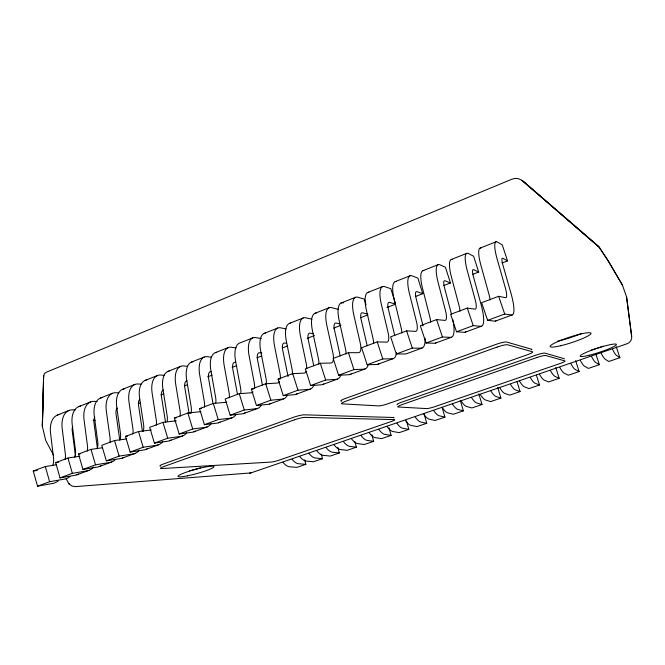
<?xml version="1.0" encoding="UTF-8"?>
<svg xmlns="http://www.w3.org/2000/svg" width="665" height="665" viewBox="0 0 665 665"><rect width="100%" height="100%" fill="white"/><g stroke="black" fill="none" stroke-linecap="round" stroke-linejoin="round"><path stroke-width="1" d="M43.607 376.772L44.331 373.597L46.417 372.192L511.543 179.359L515.117 178.37L518.376 178.677L522.15 180.439L599.04 246.989L608.35 261.071L622.457 285.152L626.571 296.964L631.7 336.44C632.116 339.591 630.021 342.774 627.02 343.763L250.904 472.923L75.153 486.63L71.87 485.982L69.019 483.871M42.435 425.841L43.624 375.459M53.474 455.06L45.71 440.454L42.311 426.157L43.616 376.008M42.311 426.157L43.558 382.35M57.506 415.002L68.985 410.463M78.844 406.573L90.531 401.959M100.573 397.994L112.46 393.298M122.684 389.258L134.796 384.478M145.203 380.363L157.53 375.492M168.129 371.311L180.689 366.349M191.487 362.084L204.271 357.038M215.277 352.691L228.303 347.546M252.791 337.878L239.508 343.123A25.453 11.147 68.8 0 0 235.593 361.103L240.564 387.919A13.408 6.118 69.1 0 1 240.805 393.481M264.213 333.365L277.746 328.02M289.383 323.423L303.182 317.978M315.052 313.29L329.117 307.737M341.212 302.957L355.559 297.288M367.895 292.417L382.525 286.64M395.118 281.669L410.039 275.776M422.882 270.705L438.11 264.687M451.211 259.516L466.755 253.373M480.13 248.095L495.99 241.827M138.636 403.539L140.481 402.824M160.93 394.919L163.748 393.83M184.587 385.767L187.455 384.661M207.655 376.847L212.177 375.102M232.135 367.388L236.74 365.609M257.081 357.737L261.769 355.925M282.517 347.903L287.297 346.058M307.213 338.352L314.487 335.542M333.572 328.161L340.987 325.293M360.455 317.762L368.011 314.844M386.922 307.529L395.592 304.179L389.524 302.342A9.975 3.034 69.1 0 0 388.335 309.009L394.727 335.476M415.384 296.524L422.749 293.681L417.886 278.103L412.101 275.859A27.124 7.564 69.1 0 0 409.441 293.548L416.44 321.519A14.331 4.173 69.3 0 1 415.45 331.386L406.598 330.862L390.654 336.847L396.29 353.988L405.351 353.963A31.953 9.776 69.3 0 0 406.431 353.772L422.067 348.028M443.871 285.509L450.446 282.966L445.459 267.264L440.031 264.845A27.398 6.924 69.2 0 0 438.102 282.417L445.459 310.563A14.48 3.824 69.3 0 1 444.843 320.389L436.614 319.591L420.322 325.709L426.074 343.015L434.519 343.248A32.294 9.011 69.3 0 0 436.39 342.566M472.948 274.263L478.7 272.043L473.588 256.216L468.517 253.598A27.672 6.259 69.2 0 0 467.362 271.046L475.084 299.383A14.638 3.458 69.3 0 1 474.868 309.159L467.287 308.078L450.637 314.329L456.506 331.793L464.32 332.3A32.635 8.213 69.3 0 0 466.024 331.685M502.008 263.032L507.528 260.896L502.283 244.936L497.595 242.126A27.963 5.561 69.2 0 0 497.245 259.433L505.35 287.953A14.796 3.076 69.4 0 1 505.541 297.679L498.642 296.307L481.618 302.691L487.62 320.331L494.76 321.12A32.992 7.373 69.4 0 0 496.289 320.563M58.063 480.978A27.888 17.614 68.7 0 1 52.793 483.447L37.539 486.182L33.25 471.044L45.303 466.522L56.409 464.81M78.528 473.995A28.146 17.199 68.8 0 1 74.962 475.3L60.033 477.894L55.669 462.632L67.946 458.019L79.8 456.273M101.022 465.741A28.404 16.766 68.8 0 1 97.547 467.013L82.95 469.448L78.503 454.054L91.022 449.357L102.601 447.736M126.633 438.933L114.538 440.529L101.778 445.317L106.309 460.837L120.548 458.559A28.67 16.309 68.9 0 0 123.931 457.32M147.273 448.75A28.936 15.835 68.9 0 1 143.989 449.956L130.124 452.059L125.51 436.406L138.511 431.527L151.263 429.964M176.292 420.845L162.958 422.35L149.692 427.321L154.396 443.114L167.879 441.178A29.218 15.345 69 0 0 171.055 440.014M195.302 431.111A29.493 14.83 69 0 1 192.227 432.233L179.151 433.996L174.363 418.061L187.879 412.99L200.813 411.677M220.015 422.034A29.784 14.289 69 0 1 217.048 423.115L204.404 424.694L199.517 408.618L213.307 403.439L225.801 402.325A13.35 6.234 69.1 0 0 226.807 402.059M253.082 391.943A13.483 5.977 69.1 0 1 251.287 392.791L239.25 393.697L225.177 398.983L230.165 415.201L242.359 413.821A30.075 13.724 69.1 0 0 245.21 412.782M270.896 403.347A30.374 13.142 69.1 0 1 268.178 404.345L256.441 405.517L251.362 389.15L265.717 383.763L277.288 383.065A13.616 5.711 69.1 0 0 279.616 381.344M297.105 393.722A30.673 12.527 69.1 0 1 294.512 394.669L283.265 395.633L278.078 379.125L292.733 373.614L303.805 373.148A13.757 5.428 69.2 0 0 306 371.461M338.335 309.358L331.586 307.637A26.326 9.327 69 0 0 326.889 325.634L332.891 353.065A13.899 5.137 69.2 0 1 330.862 363.024L320.306 363.265L305.343 368.884L310.638 385.55L321.378 384.802A30.989 11.887 69.2 0 0 323.838 383.904M366.074 304.894L364.345 299.142L357.903 297.255A26.583 8.77 69 0 0 353.855 315.152L360.181 342.758A14.04 4.83 69.2 0 1 358.485 352.691L348.468 352.691L333.19 358.427L338.593 375.251L348.793 374.736A31.305 11.214 69.2 0 0 351.12 373.88M395.293 303.215L390.854 288.726L384.736 286.665A26.849 8.18 69.1 0 0 381.369 304.462L388.019 332.251A14.181 4.514 69.3 0 1 386.673 342.151L377.221 341.893L361.619 347.753L367.13 364.728L376.781 364.453A31.629 10.515 69.2 0 0 378.959 363.655M37.539 486.182L49.634 481.726L64.713 479.066A28.021 17.39 68.8 0 0 69.916 476.622M60.033 477.894L72.352 473.347L87.107 470.845A28.279 16.966 68.8 0 0 93.549 467.038M82.95 469.448L95.511 464.818L109.916 462.466A28.545 16.517 68.9 0 0 114.837 460.113M106.309 460.837L119.11 456.124L133.15 453.929A28.811 16.06 68.9 0 0 139.218 450.238M130.124 452.059L143.175 447.254L156.832 445.234A29.085 15.578 68.9 0 0 162.701 441.602M154.396 443.114L167.705 438.21L180.971 436.373A29.368 15.071 69 0 0 186.624 432.807M179.151 433.996L192.725 428.992L205.568 427.337A29.651 14.539 69 0 0 211.005 423.838M204.404 424.694L218.245 419.59L230.655 418.119A29.942 13.99 69.1 0 0 235.859 414.694M230.165 415.201L244.288 409.997L256.241 408.726A30.233 13.416 69.1 0 0 261.204 405.367M256.441 405.517L270.854 400.205L282.334 399.141A30.54 12.81 69.1 0 0 287.047 395.858M283.265 395.633L297.978 390.214L308.951 389.366A30.848 12.186 69.2 0 0 314.113 384.553M310.638 385.55L325.659 380.014L336.116 379.391A31.155 11.529 69.2 0 0 340.937 374.678M338.593 375.251L353.93 369.599L363.838 369.208A31.479 10.839 69.2 0 0 368.302 364.595M367.13 364.728L382.799 358.959L392.134 358.817A31.804 10.116 69.3 0 0 396.564 352.433M396.29 353.988L412.292 348.086L421.028 348.202A32.136 9.368 69.3 0 0 425.051 338.236M426.074 343.015L442.425 336.989L450.538 337.363A32.477 8.587 69.3 0 0 452.715 319.291M456.506 331.793L473.222 325.634L480.679 326.291A32.826 7.764 69.3 0 0 480.995 304.196L473.322 276.208A10.274 2.319 69.2 0 1 473.696 269.666L478.7 272.043M487.62 320.331L504.71 314.038L511.476 314.986A33.184 6.899 69.4 0 0 510.886 292.982L502.84 264.82A10.382 2.062 69.2 0 1 502.915 258.319L507.528 260.896M76.808 474.81L88.927 470.363M99.343 466.539L111.687 462M122.302 458.102L134.879 453.488M145.693 449.515L158.511 444.81M169.533 440.762L182.592 435.966M193.831 431.843L207.148 426.955M218.594 422.749L232.176 417.761M243.847 413.472L257.696 408.393M269.608 404.012L283.731 398.834M295.875 394.37L310.281 389.083M322.675 384.528L337.379 379.133M350.023 374.486L365.027 368.975M377.936 364.237L393.248 358.61M435.525 343.09L451.493 337.23M465.242 332.176L481.551 326.191M495.6 321.029L512.258 314.911M304.703 459.748L305.85 464.345L296.956 467.362L289.508 466.78A19.177 8.288 71.2 0 1 283.016 462.399M321.303 454.087L322.475 458.7L313.473 461.751L306.199 461.094A19.293 8.046 71.1 0 1 299.815 456.639M337.87 447.42L339.308 452.981L330.189 456.074L323.107 455.334A19.418 7.797 71 0 1 316.839 450.795M354.886 441.602L356.357 447.196L347.122 450.33L340.231 449.498A19.543 7.548 71 0 1 334.079 444.877M371.868 434.777L373.622 441.327L364.27 444.503L357.571 443.588A19.667 7.282 70.9 0 1 351.552 438.883M389.058 427.869L391.103 435.392L381.635 438.609L375.143 437.603A19.792 7.016 70.8 0 1 369.241 432.807M406.465 420.87L408.817 429.382L399.224 432.641L392.94 431.543A19.925 6.733 70.8 0 1 387.171 426.656M424.079 413.788L426.755 423.289L417.038 426.589L410.97 425.401A20.05 6.45 70.7 0 1 405.334 420.421M442.2 407.562L444.935 417.121L435.093 420.463L429.241 419.174A20.183 6.16 70.6 0 1 423.738 414.104M460.271 400.305L463.347 410.862L453.372 414.253L447.753 412.865A20.316 5.852 70.6 0 1 442.391 407.703M478.867 393.913L482.009 404.528L471.901 407.961L466.514 406.473A20.457 5.544 70.5 0 1 461.294 401.211M497.703 387.446L500.911 398.111L490.67 401.585L485.525 399.998A20.59 5.22 70.4 0 1 480.463 394.636M517.087 381.86L520.072 391.602L509.698 395.126L504.793 393.431A20.731 4.896 70.4 0 1 499.889 387.969M536.447 375.21L539.498 385.01L528.974 388.584L524.328 386.781A20.873 4.555 70.3 0 1 519.581 381.211M555.749 367.496L559.182 378.327L548.517 381.951L544.128 380.031A21.014 4.206 70.3 0 1 539.548 374.362M575.624 360.663L579.132 371.552L568.326 375.226L564.203 373.19A21.155 3.849 70.2 0 1 559.789 367.413M595.774 353.738L599.356 364.686L588.4 368.41L584.56 366.257A21.305 3.483 70.1 0 1 580.321 360.363M616.206 346.714L619.871 357.72L608.758 361.494L605.208 359.225A21.455 3.101 70.1 0 1 601.143 353.215M249.666 473.222L250.09 473.123M250.472 473.023L250.904 472.923M33.25 471.044L37.34 470.404M55.669 462.632L58.661 462.175M78.503 454.054L80.457 453.771M125.51 436.406L127.497 436.157M174.363 418.061L176.383 417.844M199.517 408.618L201.47 408.426M251.362 389.15L253.332 389.017M278.078 379.125L280.14 379.017M93.133 420.305L95.195 420.338M75.394 409.923L72.568 409.84A23.782 14.198 68.3 0 0 62.194 428.484L65.353 454.062A12.502 7.756 68.8 0 1 65.037 459.457M97.107 401.494L94.031 401.369A23.99 13.84 68.4 0 0 84.081 419.981L87.448 445.716A12.61 7.564 68.8 0 1 87.206 451.136M118.885 392.915L115.885 392.749A24.206 13.466 68.5 0 0 106.367 411.319L109.958 437.221A12.726 7.365 68.9 0 1 109.783 442.657M141.055 384.179L138.12 383.979A24.422 13.084 68.5 0 0 129.06 402.5L132.884 428.568A12.851 7.157 68.9 0 1 132.784 434.029M164.588 375.359L160.772 375.043A24.647 12.677 68.6 0 0 152.177 393.522L156.242 419.748A12.976 6.941 68.9 0 1 156.217 425.234M305.85 464.345L298.494 463.721A19.243 8.163 71.1 0 1 292.06 459.299M322.475 458.7L315.301 457.994A19.36 7.913 71 0 1 308.984 453.488M187.547 366.324L183.831 365.941A24.871 12.261 68.6 0 0 175.726 384.37L180.049 410.762A13.092 6.717 69 0 1 180.09 416.273M339.308 452.981L332.325 452.192A19.485 7.664 71 0 1 326.124 447.603M211.379 357.163L207.314 356.673A25.104 11.82 68.7 0 0 199.724 375.043L204.305 401.61A13.225 6.484 69 0 1 204.429 407.138M356.357 447.196L349.566 446.323A19.609 7.406 70.9 0 1 343.489 441.651M261.727 352.949L259.832 352.683A9.501 4.04 68.8 0 0 257.488 359.507L262.426 385.11M236.158 347.936L231.245 347.23A25.337 11.363 68.8 0 0 224.188 365.542L229.026 392.275A13.35 6.234 69.1 0 1 229.234 397.828M373.622 441.327L367.03 440.371A19.734 7.14 70.8 0 1 361.078 435.608M391.103 435.392L384.727 434.345A19.867 6.866 70.8 0 1 378.892 429.499M261.32 338.56L255.618 337.612A25.578 10.889 68.8 0 0 249.117 355.85L254.23 382.757A13.483 5.977 69.1 0 1 254.529 388.335M286.607 343.298L284.778 342.999A9.593 3.857 68.9 0 0 282.65 349.798L288.053 376.556M408.817 429.382L402.649 428.235A19.992 6.583 70.7 0 1 396.947 423.297M285.958 328.867L280.455 327.812A25.827 10.391 68.9 0 0 274.537 345.975L279.94 373.057A13.616 5.711 69.1 0 1 280.322 378.651M313.215 333.714L310.206 333.132A9.684 3.666 68.9 0 0 308.302 339.898L313.78 365.825M426.755 423.289L420.804 422.051A20.125 6.293 70.7 0 1 415.243 417.022M311.819 319.167L305.775 317.82A26.076 9.875 68.9 0 0 300.455 335.9L306.149 363.156A13.757 5.428 69.2 0 1 306.623 368.784M339.965 323.93L336.133 323.065A9.776 3.466 69 0 0 334.453 329.807L340.231 355.9M444.935 417.121L439.208 415.783A20.258 5.993 70.6 0 1 433.78 410.662M367.13 313.996L362.566 312.808A9.875 3.259 69 0 0 361.128 319.516L367.196 345.775M463.347 410.862L457.852 409.424A20.391 5.686 70.5 0 1 452.566 404.212M482.009 404.528L476.747 402.99A20.524 5.37 70.5 0 1 471.61 397.67M500.911 398.111L495.899 396.465A20.665 5.046 70.4 0 1 490.92 391.045M422.749 293.681L417.013 291.669A10.075 2.81 69.1 0 0 416.091 298.302L423.056 325.925M520.072 391.602L515.308 389.848A20.806 4.713 70.3 0 1 510.487 384.337M450.446 282.966L445.068 280.771A10.175 2.569 69.2 0 0 444.42 287.371L451.469 314.179M539.498 385.01L534.984 383.148A20.948 4.372 70.3 0 1 530.329 377.521M559.182 378.327L554.934 376.348A21.089 4.015 70.2 0 1 550.445 370.621M579.132 371.552L575.167 369.457A21.238 3.658 70.2 0 1 570.844 363.622M599.356 364.686L595.674 362.467A21.388 3.283 70.1 0 1 591.526 356.515M619.871 357.72L616.472 355.384A21.538 2.893 70 0 1 612.515 349.316M521.95 180.323L598.226 246.208M523.288 181.404L599.132 247.131M66.101 478.783L68.877 483.696M68.586 483.364L69.393 484.311M599.672 247.929L599.148 247.156L608.375 261.154M608.201 260.921L622.457 285.152M498.642 296.307L504.71 314.038M467.287 308.078L473.222 325.634M436.614 319.591L442.425 336.989M406.598 330.862L412.292 348.086M377.221 341.893L382.799 358.959M348.468 352.691L353.93 369.599M320.306 363.265L325.659 380.014M292.733 373.614L297.978 390.214M265.717 383.763L270.854 400.205M239.25 393.697L244.288 409.997M213.307 403.439L218.245 419.59M187.879 412.99L192.725 428.992M162.958 422.35L167.705 438.21M138.511 431.527L143.175 447.254M114.538 440.529L119.11 456.124M91.022 449.357L95.511 464.818M67.946 458.019L72.352 473.347M45.303 466.522L49.634 481.726M237.472 394.436L232.8 369.042A9.41 4.223 68.8 0 1 235.352 362.184M213 403.622L208.577 378.385A9.327 4.389 68.7 0 1 211.329 371.519M189.143 413.647L184.804 387.562A9.235 4.555 68.6 0 1 187.006 380.713M165.568 422.491L161.47 396.573A9.152 4.705 68.6 0 1 163.149 389.981M142.418 431.169L138.553 405.409A9.069 4.854 68.5 0 1 139.758 399.291M119.692 439.698L116.059 414.096A8.986 5.004 68.5 0 1 117.364 407.986M97.373 448.06L93.956 422.624A8.911 5.137 68.4 0 1 94.812 417.196M626.571 296.964L631.6 336.133M75.453 456.281L72.252 431.003A8.828 5.27 68.3 0 1 72.734 426.423M603.089 346.207A19.061 2.352 -18 0 1 593.887 349.275M593.122 349.499A19.061 2.352 -18 0 1 591.609 349.931M581.559 333.389A21.455 3.017 -18.1 0 1 557.553 341.195M200.672 467.778A18.628 2.303 -15.3 0 1 189.533 470.795M490.097 299.915A14.713 3.283 69.4 0 0 488.925 294.154L481.028 265.734A27.805 5.935 69.2 0 1 480.903 248.012M460.055 311.195A14.555 3.658 69.3 0 0 459.008 305.451L451.485 277.214A27.523 6.617 69.2 0 1 452.067 259.4M430.646 322.234A14.397 4.015 69.3 0 0 429.715 316.507L422.558 288.452A27.248 7.273 69.1 0 1 423.813 270.555M401.843 333.04A14.248 4.356 69.3 0 0 401.02 327.346L394.212 299.466A26.974 7.897 69.1 0 1 396.116 281.495M373.63 343.63A14.106 4.688 69.2 0 0 372.915 337.953L366.44 310.264A26.708 8.495 69 0 1 368.967 292.209M345.991 354.004A13.957 4.996 69.2 0 0 345.376 348.352L339.225 320.838A26.442 9.077 69 0 1 343.622 302.883M318.901 364.171A13.815 5.295 69.2 0 0 318.385 358.535L312.55 331.203A26.193 9.626 68.9 0 1 316.249 313.024M292.351 374.137A13.682 5.586 69.1 0 0 291.935 368.526L286.391 341.369A25.935 10.15 68.9 0 1 290.655 323.132M266.324 383.904A13.541 5.86 69.1 0 0 265.992 378.319L260.747 351.328A25.694 10.657 68.8 0 1 265.535 333.049M215.776 402.882A13.283 6.367 69 0 0 215.618 397.338L210.921 370.696A25.212 11.613 68.7 0 1 216.707 352.334M190.838 413.572A13.15 6.608 69 0 0 191.146 406.573L186.715 380.097A24.979 12.061 68.7 0 1 192.975 361.702M167.139 421.136A13.026 6.841 69 0 0 167.139 415.633L162.958 389.333A24.746 12.485 68.6 0 1 169.666 370.904M143.058 431.485A12.909 7.066 68.9 0 0 143.582 424.528L139.642 398.393A24.522 12.901 68.5 0 1 146.79 379.939M119.833 440.188A12.785 7.273 68.9 0 0 120.456 433.264L116.749 407.288A24.306 13.292 68.5 0 1 124.322 388.809M97.032 448.734A12.668 7.473 68.8 0 0 97.755 441.826L94.28 416.016A24.09 13.674 68.4 0 1 102.244 397.529M74.646 457.121A12.552 7.664 68.8 0 0 75.469 450.247L72.211 424.594A23.873 14.031 68.3 0 1 80.565 406.082M52.668 465.359A12.436 7.855 68.7 0 0 53.582 458.509L50.54 433.015A23.666 14.381 68.3 0 1 59.268 414.495M160.639 466.099A7.822 1.031 -15 0 1 163.249 464.062L293.772 417.221A8.096 1.164 -15.9 0 1 304.296 414.819L393.597 417.512A6.658 0.79 -16.6 0 1 393.855 417.944M341.494 401.261A8.246 1.214 -16.4 0 1 345.426 398.451L496.306 344.295A8.778 1.338 -17.7 0 1 506.705 342.043L531.626 349.258A8.08 1.131 -17.7 0 1 531.676 349.798M564.319 358.942A7.174 0.873 -17.8 0 0 564.186 358.693L544.943 353.115A7.714 1.022 -17.7 0 0 536.007 355.135L401.452 402.267A7.265 0.939 -16.7 0 0 397.196 404.644M497.187 347.047L346.199 401.078A8.254 1.197 -16.4 0 0 342.259 403.863L378.634 405.899A7.606 1.014 -16.6 0 0 388.111 403.705L526.904 354.919A8.088 1.106 -17.7 0 0 532.449 351.777L507.595 344.778A8.778 1.322 -17.6 0 0 497.187 347.047M294.504 419.806L163.889 466.539A7.83 1.014 -15 0 0 161.861 468.542L271.204 462.067A6.417 0.715 -15.9 0 0 279.533 460.022L390.688 421.726A6.658 0.781 -16.6 0 0 394.229 419.632L305.027 417.387A8.096 1.147 -16 0 0 294.504 419.806M536.796 357.537L402.15 404.578A7.265 0.923 -16.7 0 0 398.202 406.997L426.672 408.593A6.766 0.798 -16.9 0 0 434.935 406.623L559.755 363.622A7.174 0.865 -17.7 0 0 564.926 360.92L545.732 355.517A7.714 1.006 -17.7 0 0 536.796 357.537M589.14 355.276A19.077 2.278 -18 0 0 616.447 344.495A19.077 2.278 -18 0 0 589.273 351.095A19.077 2.278 -18 0 0 589.14 355.276M187.38 475.857A18.645 2.228 -15.3 0 0 213.964 466.597A18.645 2.228 -15.3 0 0 186.599 472.075A18.645 2.228 -15.3 0 0 187.38 475.857M560.736 345.717A21.48 2.918 -18 0 0 591.044 333.306A21.48 2.918 -18 0 0 560.046 340.621A21.48 2.918 -18 0 0 560.736 345.717"/></g></svg>
